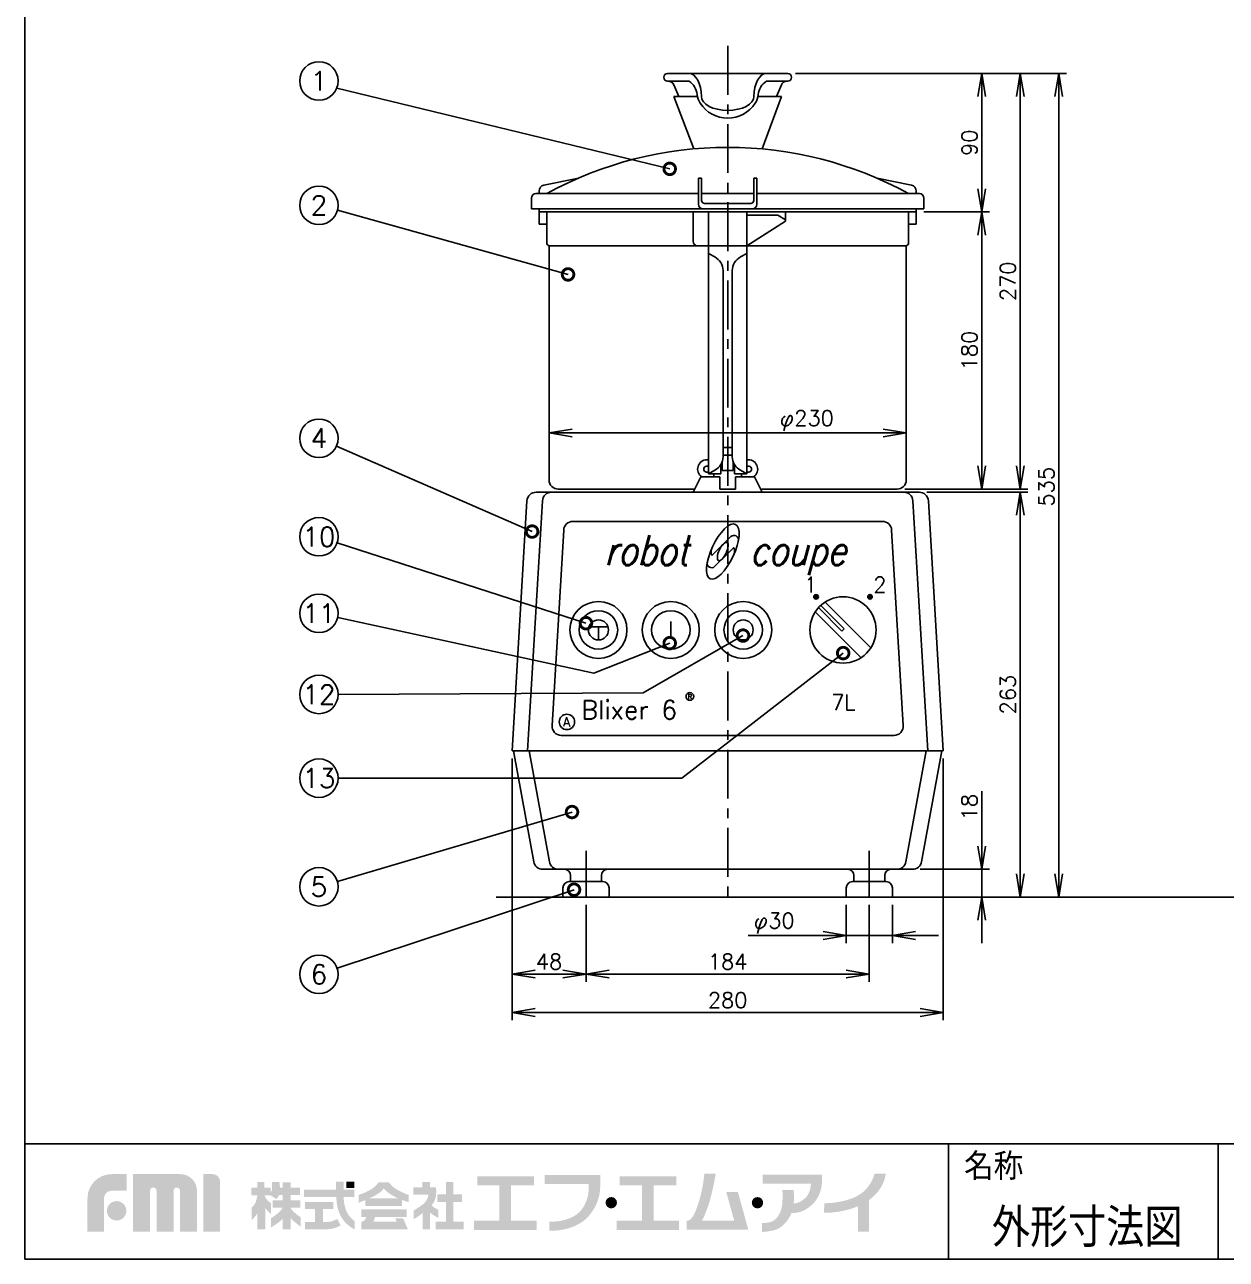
# Model space of a CAD drawing. Extents: x 115 to 2025, y 0 to 1377.
# Drawn here: x 115 to 895, y 0 to 802 of the extents above; entities that cross this region are included whole.
import ezdxf
from ezdxf.enums import TextEntityAlignment as Align

# ---------------------------------------------------------------- set-up
doc = ezdxf.new("R2010")
doc.units = 0
doc.header["$PDMODE"] = 3
doc.linetypes.add('CENTER', pattern=[50.8, 31.75, -6.35, 6.35, -6.35])
doc.layers.get('0').update_dxf_attribs({"linetype": 'CONTINUOUS'})
doc.layers.get('DEFPOINTS').update_dxf_attribs({"linetype": 'CONTINUOUS'})
for name, color, linetype in [('DANMEN', 7, 'CONTINUOUS'), ('SUNPOU', 7, 'CONTINUOUS'), ('WAKU', 7, 'CONTINUOUS')]:
    doc.layers.add(name, color=color, linetype=linetype)
doc.styles.get("Standard").update_dxf_attribs({"font": 'romans.shx', "bigfont": 'extfont.shx'})
doc.dimstyles.get("Standard").update_dxf_attribs({"dimscale": 5, "dimtxt": 2, "dimasz": 3, "dimexe": 1, "dimexo": 1, "dimgap": 0.6, "dimtad": 3, "dimdec": 0, "dimzin": 0, "dimdsep": 46, "dimtxsty": 'STANDARD', "dimblk1": 'OPEN', "dimblk2": 'OPEN', "dimsah": 1, "dimcen": 1.5, "dimadec": 0, "dimazin": 0, "dimtfac": 1, "dimtdec": 0, "dimtmove": 0, "dimatfit": 0, "dimldrblk": 'DOTSMALL', "dimfxl": 1, "dimtvp": 1, "dimtolj": 1, "dimtzin": 0, "dimarcsym": 0})

# ---------------------------------------------------------------- blocks, each defined once
blk = doc.blocks.new('_DotSmall')
at = {"color": 0, "linetype": 'ByBlock', "const_width": 0.5}
blk.add_lwpolyline([(-0.0625, 0, 1), (0.0625, 0, 1)], format="xyb", close=True, dxfattribs=at)
blk = doc.blocks.new('_OPEN')
at = {"color": 0, "linetype": 'ByBlock'}
for p, q in [((-1, 0.167), (0, 0)), ((0, 0), (-1, -0.167)), ((0, 0), (-1, 0))]:
    blk.add_line(p, q, dxfattribs=at)
blk = doc.blocks.new('*D3')
at = {"layer": 'DEFPOINTS', "color": 0}
for p in [(648.53, 235.33), (678.53, 235.33), (648.53, 210.33)]:
    blk.add_point(p, dxfattribs=at)
at = {"layer": 'SUNPOU', "color": 0, "lineweight": -2}
for p, q in [((648.53, 230.33), (648.53, 205.33)), ((678.53, 230.33), (678.53, 205.33)), ((633.53, 210.33), (584.91, 210.33)), ((678.53, 210.33), (648.53, 210.33)), ((693.53, 210.33), (708.53, 210.33))]:
    blk.add_line(p, q, dxfattribs=at)
at = {"layer": 'SUNPOU', "color": 0, "lineweight": -2, "xscale": 15, "yscale": 15, "zscale": 15}
blk.add_blockref('_OPEN', (648.53, 210.33), dxfattribs=at)
at = {"layer": 'SUNPOU', "color": 0, "lineweight": -2, "xscale": 15, "yscale": 15, "zscale": 15, "rotation": 180}
blk.add_blockref('_OPEN', (678.53, 210.33), dxfattribs=at)
at = {"layer": 'SUNPOU', "color": 0, "insert": (601.72, 218.33), "char_height": 10, "attachment_point": 5}
blk.add_mtext('\\A1;φ30', dxfattribs=at)
blk = doc.blocks.new('*D4')
at = {"layer": 'DEFPOINTS', "color": 0}
for p in [(479.53, 235.33), (663.53, 235.33), (663.53, 185.33)]:
    blk.add_point(p, dxfattribs=at)
at = {"layer": 'SUNPOU', "color": 0, "lineweight": -2}
for p, q in [((479.53, 230.33), (479.53, 180.33)), ((663.53, 230.33), (663.53, 180.33)), ((494.53, 185.33), (648.53, 185.33))]:
    blk.add_line(p, q, dxfattribs=at)
at = {"layer": 'SUNPOU', "color": 0, "lineweight": -2, "xscale": 15, "yscale": 15, "zscale": 15, "rotation": 180}
blk.add_blockref('_OPEN', (479.53, 185.33), dxfattribs=at)
at = {"layer": 'SUNPOU', "color": 0, "lineweight": -2, "xscale": 15, "yscale": 15, "zscale": 15}
blk.add_blockref('_OPEN', (663.53, 185.33), dxfattribs=at)
at = {"layer": 'SUNPOU', "color": 0, "insert": (571.53, 193.33), "char_height": 10, "attachment_point": 5}
blk.add_mtext('\\A1;184', dxfattribs=at)
blk = doc.blocks.new('*D5')
at = {"layer": 'DEFPOINTS', "color": 0}
for p in [(431.53, 330.33), (711.53, 330.33), (711.53, 160.33)]:
    blk.add_point(p, dxfattribs=at)
at = {"layer": 'SUNPOU', "color": 0, "lineweight": -2}
for p, q in [((431.53, 325.33), (431.53, 155.33)), ((711.53, 325.33), (711.53, 155.33)), ((446.53, 160.33), (696.53, 160.33))]:
    blk.add_line(p, q, dxfattribs=at)
at = {"layer": 'SUNPOU', "color": 0, "lineweight": -2, "xscale": 15, "yscale": 15, "zscale": 15, "rotation": 180}
blk.add_blockref('_OPEN', (431.53, 160.33), dxfattribs=at)
at = {"layer": 'SUNPOU', "color": 0, "lineweight": -2, "xscale": 15, "yscale": 15, "zscale": 15}
blk.add_blockref('_OPEN', (711.53, 160.33), dxfattribs=at)
at = {"layer": 'SUNPOU', "color": 0, "insert": (571.53, 168.33), "char_height": 10, "attachment_point": 5}
blk.add_mtext('\\A1;280', dxfattribs=at)
blk = doc.blocks.new('*D12')
at = {"layer": 'DEFPOINTS', "color": 0}
for p in [(431.53, 330.33), (479.53, 235.33), (479.53, 185.33)]:
    blk.add_point(p, dxfattribs=at)
at = {"layer": 'SUNPOU', "color": 0, "lineweight": -2}
for p, q in [((431.53, 325.33), (431.53, 180.33)), ((479.53, 230.33), (479.53, 180.33)), ((446.53, 185.33), (464.53, 185.33))]:
    blk.add_line(p, q, dxfattribs=at)
at = {"layer": 'SUNPOU', "color": 0, "lineweight": -2, "xscale": 15, "yscale": 15, "zscale": 15, "rotation": 180}
blk.add_blockref('_OPEN', (431.53, 185.33), dxfattribs=at)
at = {"layer": 'SUNPOU', "color": 0, "lineweight": -2, "xscale": 15, "yscale": 15, "zscale": 15}
blk.add_blockref('_OPEN', (479.53, 185.33), dxfattribs=at)
at = {"layer": 'SUNPOU', "color": 0, "insert": (455.53, 193.33), "char_height": 10, "attachment_point": 5}
blk.add_mtext('\\A1;48', dxfattribs=at)
blk = doc.blocks.new('*D13')
at = {"layer": 'DEFPOINTS', "color": 0}
for p in [(691.53, 253.33), (736.53, 253.33), (678.53, 235.33)]:
    blk.add_point(p, dxfattribs=at)
at = {"layer": 'SUNPOU', "color": 0, "lineweight": -2}
for p, q in [((736.53, 268.33), (736.53, 304.09)), ((696.53, 253.33), (741.53, 253.33)), ((736.53, 235.33), (736.53, 253.33)), ((683.53, 235.33), (741.53, 235.33)), ((736.53, 220.33), (736.53, 205.33))]:
    blk.add_line(p, q, dxfattribs=at)
at = {"layer": 'SUNPOU', "color": 0, "lineweight": -2, "xscale": 15, "yscale": 15, "zscale": 15}
for p, rotation in [((736.53, 253.33), 270), ((736.53, 235.33), 90)]:
    blk.add_blockref('_OPEN', p, dxfattribs=dict(at, rotation=rotation))
at = {"layer": 'SUNPOU', "color": 0, "insert": (728.53, 293.71), "char_height": 10, "attachment_point": 5, "rotation": 90}
blk.add_mtext('\\A1;18', dxfattribs=at)
blk = doc.blocks.new('*D14')
at = {"layer": 'DEFPOINTS', "color": 0}
for p in [(695.88, 498.33), (761.53, 498.33), (678.53, 235.33)]:
    blk.add_point(p, dxfattribs=at)
at = {"layer": 'SUNPOU', "color": 0, "lineweight": -2}
for p, q in [((700.88, 498.33), (766.53, 498.33)), ((761.53, 250.33), (761.53, 483.33)), ((683.53, 235.33), (766.53, 235.33))]:
    blk.add_line(p, q, dxfattribs=at)
at = {"layer": 'SUNPOU', "color": 0, "lineweight": -2, "xscale": 15, "yscale": 15, "zscale": 15}
for p, rotation in [((761.53, 498.33), 90), ((761.53, 235.33), 270)]:
    blk.add_blockref('_OPEN', p, dxfattribs=dict(at, rotation=rotation))
at = {"layer": 'SUNPOU', "color": 0, "insert": (753.53, 366.83), "char_height": 10, "attachment_point": 5, "rotation": 90}
blk.add_mtext('\\A1;263', dxfattribs=at)
blk = doc.blocks.new('*D15')
at = {"layer": 'DEFPOINTS', "color": 0}
for p in [(610.53, 770.33), (761.53, 770.33), (681.53, 500.33)]:
    blk.add_point(p, dxfattribs=at)
at = {"layer": 'SUNPOU', "color": 0, "lineweight": -2}
for p, q in [((615.53, 770.33), (766.53, 770.33)), ((761.53, 515.33), (761.53, 755.33)), ((686.53, 500.33), (766.53, 500.33))]:
    blk.add_line(p, q, dxfattribs=at)
at = {"layer": 'SUNPOU', "color": 0, "lineweight": -2, "xscale": 15, "yscale": 15, "zscale": 15}
for p, rotation in [((761.53, 770.33), 90), ((761.53, 500.33), 270)]:
    blk.add_blockref('_OPEN', p, dxfattribs=dict(at, rotation=rotation))
at = {"layer": 'SUNPOU', "color": 0, "insert": (753.53, 635.33), "char_height": 10, "attachment_point": 5, "rotation": 90}
blk.add_mtext('\\A1;270', dxfattribs=at)
blk = doc.blocks.new('*D16')
at = {"layer": 'DEFPOINTS', "color": 0}
for p in [(610.53, 770.33), (786.53, 770.33), (678.53, 235.33)]:
    blk.add_point(p, dxfattribs=at)
at = {"layer": 'SUNPOU', "color": 0, "lineweight": -2}
for p, q in [((615.53, 770.33), (791.53, 770.33)), ((786.53, 250.33), (786.53, 755.33)), ((683.53, 235.33), (791.53, 235.33))]:
    blk.add_line(p, q, dxfattribs=at)
at = {"layer": 'SUNPOU', "color": 0, "lineweight": -2, "xscale": 15, "yscale": 15, "zscale": 15}
for p, rotation in [((786.53, 770.33), 90), ((786.53, 235.33), 270)]:
    blk.add_blockref('_OPEN', p, dxfattribs=dict(at, rotation=rotation))
at = {"layer": 'SUNPOU', "color": 0, "insert": (778.53, 501.83), "char_height": 10, "attachment_point": 5, "rotation": 90}
blk.add_mtext('\\A1;535', dxfattribs=at)
blk = doc.blocks.new('*D17')
at = {"layer": 'DEFPOINTS', "color": 0}
for p in [(694.03, 680.33), (736.53, 680.33), (681.53, 500.33)]:
    blk.add_point(p, dxfattribs=at)
at = {"layer": 'SUNPOU', "color": 0, "lineweight": -2}
for p, q in [((699.03, 680.33), (741.53, 680.33)), ((736.53, 515.33), (736.53, 665.33)), ((686.53, 500.33), (741.53, 500.33))]:
    blk.add_line(p, q, dxfattribs=at)
at = {"layer": 'SUNPOU', "color": 0, "lineweight": -2, "xscale": 15, "yscale": 15, "zscale": 15}
for p, rotation in [((736.53, 680.33), 90), ((736.53, 500.33), 270)]:
    blk.add_blockref('_OPEN', p, dxfattribs=dict(at, rotation=rotation))
at = {"layer": 'SUNPOU', "color": 0, "insert": (728.53, 590.33), "char_height": 10, "attachment_point": 5, "rotation": 90}
blk.add_mtext('\\A1;180', dxfattribs=at)
blk = doc.blocks.new('*D18')
at = {"layer": 'DEFPOINTS', "color": 0}
for p in [(610.53, 770.33), (736.53, 770.33), (694.03, 680.33)]:
    blk.add_point(p, dxfattribs=at)
at = {"layer": 'SUNPOU', "color": 0, "lineweight": -2}
for p, q in [((615.53, 770.33), (741.53, 770.33)), ((736.53, 695.33), (736.53, 755.33)), ((699.03, 680.33), (741.53, 680.33))]:
    blk.add_line(p, q, dxfattribs=at)
at = {"layer": 'SUNPOU', "color": 0, "lineweight": -2, "xscale": 15, "yscale": 15, "zscale": 15}
for p, rotation in [((736.53, 770.33), 90), ((736.53, 680.33), 270)]:
    blk.add_blockref('_OPEN', p, dxfattribs=dict(at, rotation=rotation))
at = {"layer": 'SUNPOU', "color": 0, "insert": (728.53, 725.33), "char_height": 10, "attachment_point": 5, "rotation": 90}
blk.add_mtext('\\A1;90', dxfattribs=at)
blk = doc.blocks.new('*D21')
at = {"layer": 'DEFPOINTS', "color": 0}
for p in [(455.53, 536.77), (687.53, 536.77), (687.53, 536.77)]:
    blk.add_point(p, dxfattribs=at)
at = {"layer": 'SUNPOU', "color": 0, "lineweight": -2}
blk.add_line((470.53, 536.77), (672.53, 536.77), dxfattribs=at)
at = {"layer": 'SUNPOU', "color": 0, "lineweight": -2, "xscale": 15, "yscale": 15, "zscale": 15, "rotation": 180}
blk.add_blockref('_OPEN', (455.53, 536.77), dxfattribs=at)
at = {"layer": 'SUNPOU', "color": 0, "lineweight": -2, "xscale": 15, "yscale": 15, "zscale": 15}
blk.add_blockref('_OPEN', (687.53, 536.77), dxfattribs=at)
at = {"layer": 'SUNPOU', "color": 0, "insert": (622.94, 544.77), "char_height": 10, "attachment_point": 5}
blk.add_mtext('\\A1;φ230', dxfattribs=at)

msp = doc.modelspace()

# ---------------------------------------------------------------- hatches: boundary and pattern name
at = {"layer": 'WAKU'}
h = msp.add_hatch(color=1, dxfattribs=at)
edge = h.paths.add_edge_path()
edge.add_spline(control_points=[(155.78, 17.85), (155.78, 17.85), (155.78, 39.66), (155.78, 39.66), (155.78, 48.29), (162.8, 55.31), (171.43, 55.31), (171.43, 55.31), (181.16, 55.31), (181.16, 55.31), (181.16, 55.31), (181.16, 44.53), (181.16, 44.53), (181.16, 44.53), (171.43, 44.53), (171.43, 44.53), (168.75, 44.53), (166.56, 42.34), (166.56, 39.66), (166.56, 39.66), (166.56, 17.85), (166.56, 17.85), (166.56, 17.85), (155.78, 17.85), (155.78, 17.85)], knot_values=[0, 0, 0, 0, 1, 1, 1, 2, 2, 2, 3, 3, 3, 4, 4, 4, 5, 5, 5, 6, 6, 6, 7, 7, 7, 8, 8, 8, 8], degree=3, periodic=0)
h = msp.add_hatch(color=1, dxfattribs=at)
edge = h.paths.add_edge_path()
edge.add_spline(control_points=[(226.74, 17.85), (226.74, 17.85), (215.86, 17.85), (215.86, 17.85), (215.86, 17.85), (215.86, 44.54), (215.86, 44.54), (215.86, 45.7), (214.92, 46.64), (213.76, 46.64), (212.6, 46.64), (211.66, 45.7), (211.66, 44.54), (211.66, 44.54), (211.66, 17.85), (211.66, 17.85), (211.66, 17.85), (200.62, 17.85), (200.62, 17.85), (200.62, 17.85), (200.62, 44.54), (200.62, 44.54), (200.62, 45.7), (199.69, 46.64), (198.53, 46.64), (197.36, 46.64), (196.42, 45.7), (196.42, 44.54), (196.42, 44.54), (196.42, 17.85), (196.42, 17.85), (196.42, 17.85), (185.4, 17.85), (185.4, 17.85), (185.4, 17.85), (185.4, 55.31), (185.4, 55.31), (185.4, 55.31), (201.24, 55.31), (201.24, 55.31), (201.24, 55.31), (216.11, 55.31), (216.11, 55.31), (222.05, 55.31), (226.89, 50.48), (226.89, 44.54), (226.89, 44.54), (226.89, 43.54), (226.89, 43.54), (226.89, 41.88), (226.89, 17.85), (226.89, 17.85), (226.89, 17.85), (226.74, 17.85), (226.74, 17.85)], knot_values=[0, 0, 0, 0, 1, 1, 1, 2, 2, 2, 3, 3, 3, 4, 4, 4, 5, 5, 5, 6, 6, 6, 7, 7, 7, 8, 8, 8, 9, 9, 9, 10, 10, 10, 11, 11, 11, 12, 12, 12, 13, 13, 13, 14, 14, 14, 15, 15, 15, 16, 16, 16, 17, 17, 17, 18, 18, 18, 18], degree=3, periodic=0)
h = msp.add_hatch(color=1, dxfattribs=at)
edge = h.paths.add_edge_path()
edge.add_spline(control_points=[(231.05, 17.85), (231.05, 17.85), (231.05, 55.33), (231.05, 55.33), (231.05, 55.33), (236.97, 55.33), (236.97, 55.33), (239.66, 55.33), (241.84, 53.15), (241.84, 50.46), (241.84, 50.46), (241.84, 17.85), (241.84, 17.85), (241.84, 17.85), (231.05, 17.85), (231.05, 17.85)], knot_values=[0, 0, 0, 0, 1, 1, 1, 2, 2, 2, 3, 3, 3, 4, 4, 4, 5, 5, 5, 5], degree=3, periodic=0)
h = msp.add_hatch(color=1, dxfattribs=at)
edge = h.paths.add_edge_path(flags=16)
edge.add_spline(control_points=[(294.19, 27.33), (294.19, 27.33), (292.22, 28.6), (290.19, 30.35), (288.97, 31.4), (288.13, 32.65), (287.66, 33.48), (287.66, 33.48), (287.66, 33.58), (287.66, 33.58), (287.66, 33.58), (294.1, 33.58), (294.1, 33.58), (294.1, 33.58), (294.1, 38.36), (294.1, 38.36), (294.1, 38.36), (287.66, 38.36), (287.66, 38.36), (287.66, 38.36), (287.66, 41.73), (287.66, 41.73), (287.66, 41.73), (293.7, 41.73), (293.7, 41.73), (293.7, 41.73), (293.7, 46.51), (293.7, 46.51), (293.7, 46.51), (287.66, 46.51), (287.66, 46.51), (287.66, 46.51), (287.66, 50.09), (287.66, 50.09), (287.66, 50.09), (282.6, 50.09), (282.6, 50.09), (282.6, 50.09), (282.6, 46.51), (282.6, 46.51), (282.6, 46.51), (280.76, 46.51), (280.76, 46.51), (280.68, 48.6), (280.35, 50.17), (280.35, 50.17), (280.35, 50.17), (275.64, 50.17), (275.64, 50.17), (275.64, 50.17), (275.71, 46.23), (275.64, 45.38), (275.6, 44.9), (275.13, 44.13), (274.73, 43.56), (274.73, 43.56), (274.73, 46.51), (274.73, 46.51), (274.73, 46.51), (270.6, 46.51), (270.6, 46.51), (270.6, 46.51), (270.6, 50.17), (270.6, 50.17), (270.6, 50.17), (266.06, 50.17), (266.06, 50.17), (266.06, 50.17), (266.06, 46.51), (266.06, 46.51), (266.06, 46.51), (262.08, 46.51), (262.08, 46.51), (262.08, 46.51), (262.08, 41.66), (262.08, 41.66), (262.08, 41.66), (266.06, 41.66), (266.06, 41.66), (266.06, 41.66), (266.06, 41.59), (266.06, 41.59), (265.95, 40.74), (265.46, 37.51), (264.55, 36.11), (263.49, 34.5), (262.44, 33.65), (262.44, 33.65), (262.44, 33.65), (262.44, 25.37), (262.44, 25.37), (262.44, 25.37), (264.98, 28), (266.06, 29.81), (266.06, 29.81), (266.06, 19.43), (266.06, 19.43), (266.06, 19.43), (270.6, 19.43), (270.6, 19.43), (270.6, 19.43), (270.6, 19.46), (270.6, 19.46), (270.6, 19.46), (271.22, 19.46), (271.22, 19.46), (271.22, 19.46), (271.22, 33.35), (271.22, 33.35), (272.38, 31.65), (275.01, 29.23), (275.01, 29.23), (275.01, 29.23), (275.01, 36.25), (275.01, 36.25), (275.01, 36.25), (273.05, 37.8), (272.13, 38.93), (271.4, 39.83), (270.9, 41.16), (270.73, 41.66), (270.73, 41.66), (274.38, 41.66), (274.38, 41.66), (274.38, 41.66), (278.59, 39.14), (278.59, 39.14), (278.59, 39.14), (279.46, 40.25), (280.09, 41.73), (280.09, 41.73), (282.6, 41.73), (282.6, 41.73), (282.6, 41.73), (282.6, 38.36), (282.6, 38.36), (282.6, 38.36), (276.04, 38.36), (276.04, 38.36), (276.04, 38.36), (276.04, 33.58), (276.04, 33.58), (276.04, 33.58), (282.44, 33.58), (282.44, 33.58), (282.03, 32.71), (281.09, 31.16), (279.15, 29.65), (276.28, 27.4), (274.87, 26.63), (274.87, 26.63), (274.87, 26.63), (274.87, 20.66), (274.87, 20.66), (274.87, 20.66), (280.7, 24.03), (282.6, 26.49), (282.6, 26.49), (282.6, 19.46), (282.6, 19.46), (282.6, 19.46), (287.66, 19.46), (287.66, 19.46), (287.66, 19.46), (287.66, 26.67), (287.66, 26.67), (290.01, 24.4), (294.19, 21.15), (294.19, 21.15), (294.19, 21.15), (294.19, 27.33), (294.19, 27.33)], knot_values=[0, 0, 0, 0, 1, 1, 1, 2, 2, 2, 3, 3, 3, 4, 4, 4, 5, 5, 5, 6, 6, 6, 7, 7, 7, 8, 8, 8, 9, 9, 9, 10, 10, 10, 11, 11, 11, 12, 12, 12, 13, 13, 13, 14, 14, 14, 15, 15, 15, 16, 16, 16, 17, 17, 17, 18, 18, 18, 19, 19, 19, 20, 20, 20, 21, 21, 21, 22, 22, 22, 23, 23, 23, 24, 24, 24, 25, 25, 25, 26, 26, 26, 27, 27, 27, 28, 28, 28, 29, 29, 29, 30, 30, 30, 31, 31, 31, 32, 32, 32, 33, 33, 33, 34, 34, 34, 35, 35, 35, 36, 36, 36, 37, 37, 37, 38, 38, 38, 39, 39, 39, 40, 40, 40, 41, 41, 41, 42, 42, 42, 43, 43, 43, 44, 44, 44, 45, 45, 45, 46, 46, 46, 47, 47, 47, 48, 48, 48, 49, 49, 49, 50, 50, 50, 51, 51, 51, 52, 52, 52, 53, 53, 53, 54, 54, 54, 55, 55, 55, 56, 56, 56, 57, 57, 57, 57], degree=3, periodic=0)
h = msp.add_hatch(color=1, dxfattribs=at)
edge = h.paths.add_edge_path()
edge.add_spline(control_points=[(324.59, 30), (323.65, 31.73), (322.93, 33.91), (322.57, 36.02), (322.28, 37.71), (322.18, 39.45), (322.14, 40.54), (322.14, 40.54), (329.04, 40.54), (329.04, 40.54), (329.04, 40.54), (329.04, 45.32), (329.04, 45.32), (329.04, 45.32), (322.22, 45.32), (322.22, 45.32), (322.22, 45.32), (322.22, 50.44), (322.22, 50.44), (322.22, 50.44), (317.16, 50.44), (317.16, 50.44), (317.16, 50.44), (317.16, 45.32), (317.16, 45.32), (317.16, 45.32), (296.37, 45.32), (296.37, 45.32), (296.37, 45.32), (296.37, 40.54), (296.37, 40.54), (296.37, 40.54), (317.37, 40.54), (317.37, 40.54), (317.41, 39.31), (317.53, 37.27), (317.88, 35.22), (318.33, 32.63), (319.27, 29.91), (320.45, 27.75), (323.06, 23.02), (327.45, 20.44), (327.86, 20.19), (328.26, 19.94), (329.28, 19.53), (329.28, 19.53), (329.28, 19.53), (329.28, 24.83), (329.28, 24.83), (328.06, 25.71), (325.95, 27.53), (324.59, 30)], knot_values=[0, 0, 0, 0, 1, 1, 1, 2, 2, 2, 3, 3, 3, 4, 4, 4, 5, 5, 5, 6, 6, 6, 7, 7, 7, 8, 8, 8, 9, 9, 9, 10, 10, 10, 11, 11, 11, 12, 12, 12, 13, 13, 13, 14, 14, 14, 15, 15, 15, 16, 16, 16, 17, 17, 17, 17], degree=3, periodic=0)
for points in [[(329.04, 46.37), (323.83, 46.37), (323.83, 50.44), (329.04, 50.44)], [(393.46, 24.35), (393.46, 37.32), (398.91, 37.32), (398.91, 42.19), (393.46, 42.19), (393.46, 50.16), (388.54, 50.16), (388.54, 42.19), (383.02, 42.19), (383.02, 37.32), (388.54, 37.32), (388.54, 24.35), (381.85, 24.35), (381.85, 19.42), (400.08, 19.42), (400.08, 24.35)], [(430.86, 25), (430.86, 48.15), (445.65, 48.15), (445.65, 53.89), (408.87, 53.89), (408.87, 48.15), (423.27, 48.15), (423.27, 25), (406.73, 25), (406.73, 19.06), (447.4, 19.06), (447.4, 25)], [(523.48, 25), (523.48, 48.15), (538.26, 48.15), (538.26, 53.89), (501.49, 53.89), (501.49, 48.15), (515.89, 48.15), (515.89, 25), (499.35, 25), (499.35, 19.06), (540.02, 19.06), (540.02, 25)]]:
    msp.add_hatch(color=1, dxfattribs=at).paths.add_polyline_path(points)
h = msp.add_hatch(color=1, dxfattribs=at)
edge = h.paths.add_edge_path()
edge.add_spline(control_points=[(338.77, 39.64), (340.28, 40.3), (341.67, 40.94), (342.48, 41.4), (345.01, 42.84), (347.48, 44.65), (347.93, 45.88), (348.01, 45.89), (348.11, 45.94), (348.26, 45.86), (348.28, 45.55), (351.03, 43.25), (353.12, 41.92), (354.52, 41.04), (356.02, 40.28), (357.47, 39.64), (357.47, 39.64), (338.77, 39.64), (338.77, 39.64)], knot_values=[0, 0, 0, 0, 1, 1, 1, 2, 2, 2, 3, 3, 3, 4, 4, 4, 5, 5, 5, 6, 6, 6, 6], degree=3, periodic=0)
edge = h.paths.add_edge_path(flags=16)
edge.add_spline(control_points=[(364.28, 41.86), (364.28, 41.86), (361.16, 42.86), (357.85, 44.65), (353.19, 47.18), (351.5, 50.1), (351.5, 50.1), (351.5, 50.1), (344.82, 50.1), (344.82, 50.1), (344.82, 50.1), (343.07, 46.98), (338.92, 44.84), (334.77, 42.7), (331.98, 41.86), (331.98, 41.86), (331.98, 41.86), (331.98, 36.8), (331.98, 36.8), (331.98, 36.8), (334, 37.6), (336.32, 38.58), (336.32, 38.58), (336.32, 34.6), (336.32, 34.6), (336.32, 34.6), (360.08, 34.6), (360.08, 34.6), (360.08, 34.6), (360.08, 38.57), (360.08, 38.57), (362.49, 37.66), (364.28, 37.19), (364.28, 37.19), (364.28, 37.19), (364.28, 41.86), (364.28, 41.86)], knot_values=[0, 0, 0, 0, 1, 1, 1, 2, 2, 2, 3, 3, 3, 4, 4, 4, 5, 5, 5, 6, 6, 6, 7, 7, 7, 8, 8, 8, 9, 9, 9, 10, 10, 10, 11, 11, 11, 12, 12, 12, 12], degree=3, periodic=0)
h = msp.add_hatch(color=1, dxfattribs=at)
edge = h.paths.add_edge_path()
edge.add_spline(control_points=[(383.54, 32.13), (383.54, 32.13), (381.34, 33.36), (380.3, 34.14), (379.88, 34.45), (379.54, 34.82), (379.26, 35.14), (380.05, 36.02), (380.71, 36.93), (381.14, 37.84), (382.76, 41.28), (382.12, 46.86), (382.12, 46.86), (382.12, 46.86), (378.29, 46.86), (378.29, 46.86), (378.29, 46.86), (378.29, 50.16), (378.29, 50.16), (378.29, 50.16), (373.29, 50.16), (373.29, 50.16), (373.29, 50.16), (373.29, 46.86), (373.29, 46.86), (373.29, 46.86), (367.46, 46.86), (367.46, 46.86), (367.46, 46.86), (367.46, 41.92), (367.46, 41.92), (367.46, 41.92), (377.24, 41.92), (377.24, 41.92), (377.08, 39.73), (375.28, 36.99), (373.49, 35.57), (371.6, 34.08), (367.63, 31.68), (367.63, 31.68), (367.63, 31.68), (367.63, 26.1), (367.63, 26.1), (367.63, 26.1), (369.4, 27.01), (372.06, 29.02), (372.45, 29.32), (372.93, 29.67), (373.42, 30.04), (373.42, 30.04), (373.42, 19.42), (373.42, 19.42), (373.42, 19.42), (378.23, 19.42), (378.23, 19.42), (378.23, 19.42), (378.23, 30.27), (378.23, 30.27), (380.43, 28.62), (383.54, 26.88), (383.54, 26.88), (383.54, 26.88), (383.54, 32.13), (383.54, 32.13)], knot_values=[0, 0, 0, 0, 1, 1, 1, 2, 2, 2, 3, 3, 3, 4, 4, 4, 5, 5, 5, 6, 6, 6, 7, 7, 7, 8, 8, 8, 9, 9, 9, 10, 10, 10, 11, 11, 11, 12, 12, 12, 13, 13, 13, 14, 14, 14, 15, 15, 15, 16, 16, 16, 17, 17, 17, 18, 18, 18, 19, 19, 19, 20, 20, 20, 21, 21, 21, 21], degree=3, periodic=0)
h = msp.add_hatch(color=1, dxfattribs=at)
edge = h.paths.add_edge_path()
edge.add_spline(control_points=[(488.75, 49.02), (488.75, 49.02), (488.75, 50.06), (488.75, 50.06), (488.76, 50.73), (488.77, 51.12), (488.75, 51.17), (488.75, 51.17), (488.75, 54.67), (488.75, 54.67), (488.75, 54.67), (452.69, 54.67), (452.69, 54.67), (452.69, 54.67), (452.69, 49.02), (452.69, 49.02), (452.69, 49.02), (481.18, 49.02), (481.18, 49.02), (481.32, 47.05), (481.43, 42.9), (480.27, 39.37), (479.06, 35.68), (477.51, 33.01), (475.36, 30.8), (471.02, 26.3), (462.93, 24.17), (455.8, 24.48), (455.8, 24.48), (455.8, 24.47), (455.8, 24.47), (455.8, 24.47), (455.8, 18.59), (455.8, 18.59), (455.8, 18.59), (455.8, 18.58), (455.8, 18.58), (464.54, 18.2), (474.66, 21.22), (480.13, 26.87), (482.74, 29.58), (485.09, 32.85), (486.75, 37.09), (488.34, 41.12), (488.74, 44.79), (488.74, 47.37), (488.73, 47.99), (488.73, 48.54), (488.74, 49.02), (488.74, 49.02), (488.75, 49.02), (488.75, 49.02)], knot_values=[0, 0, 0, 0, 1, 1, 1, 2, 2, 2, 3, 3, 3, 4, 4, 4, 5, 5, 5, 6, 6, 6, 7, 7, 7, 8, 8, 8, 9, 9, 9, 10, 10, 10, 11, 11, 11, 12, 12, 12, 13, 13, 13, 14, 14, 14, 15, 15, 15, 16, 16, 16, 17, 17, 17, 17], degree=3, periodic=0)
h = msp.add_hatch(color=1, dxfattribs=at)
edge = h.paths.add_edge_path()
edge.add_spline(control_points=[(578.2, 43.65), (578.2, 43.65), (570.65, 43.65), (570.65, 43.65), (570.65, 43.65), (575.77, 25.11), (575.77, 25.11), (575.77, 25.11), (554.88, 25.11), (554.88, 25.11), (555.48, 26.27), (556.81, 29.05), (558.58, 33.87), (561.44, 41.68), (563.8, 55.58), (563.8, 55.58), (563.8, 55.58), (556.35, 55.58), (556.35, 55.58), (556.35, 55.58), (555.84, 46.26), (552.11, 35.08), (549.57, 27.44), (547.28, 25.54), (546.09, 25.11), (546.09, 25.11), (544.97, 25.11), (544.97, 25.11), (544.97, 25.11), (544.97, 19.33), (544.97, 19.33), (544.97, 19.33), (577.36, 19.33), (577.36, 19.33), (577.36, 19.33), (582.3, 19.33), (582.3, 19.33), (582.3, 19.33), (584.91, 19.33), (584.91, 19.33), (584.91, 19.33), (578.2, 43.65), (578.2, 43.65)], knot_values=[0, 0, 0, 0, 1, 1, 1, 2, 2, 2, 3, 3, 3, 4, 4, 4, 5, 5, 5, 6, 6, 6, 7, 7, 7, 8, 8, 8, 9, 9, 9, 10, 10, 10, 11, 11, 11, 12, 12, 12, 13, 13, 13, 14, 14, 14, 14], degree=3, periodic=0)
h = msp.add_hatch(color=1, dxfattribs=at)
edge = h.paths.add_edge_path()
edge.add_spline(control_points=[(632.75, 50.8), (632.75, 50.8), (632.75, 54.88), (632.75, 54.88), (632.75, 54.88), (594.26, 54.88), (594.26, 54.88), (594.26, 54.88), (594.26, 49.08), (594.26, 49.08), (594.26, 49.08), (625.63, 49.08), (625.63, 49.08), (625.52, 47.53), (624.97, 42.7), (622.25, 40.16), (618.98, 37.12), (616.6, 36.25), (614.42, 36.25), (614.41, 36.25), (614.4, 36.25), (614.38, 36.25), (614.84, 40.73), (614.34, 44.95), (614.34, 44.95), (614.34, 44.95), (606.95, 44.95), (606.95, 44.95), (606.95, 44.95), (607.43, 43.71), (607.1, 37.26), (606.73, 30.3), (603.69, 26.46), (601.01, 24.87), (598.32, 23.27), (593.82, 23.7), (593.82, 23.7), (593.82, 23.7), (593.82, 17.83), (593.82, 17.83), (593.82, 17.83), (596.14, 17.62), (601.22, 18.78), (605.72, 19.79), (609.6, 23.21), (612.46, 28.85), (612.53, 28.99), (612.81, 29.87), (612.87, 30.02), (616.36, 30.06), (620.34, 30.32), (626.02, 35.16), (630.44, 38.93), (632.17, 44.84), (632.62, 48.07), (632.62, 48.07), (632.75, 50.8), (632.75, 50.8)], knot_values=[0, 0, 0, 0, 1, 1, 1, 2, 2, 2, 3, 3, 3, 4, 4, 4, 5, 5, 5, 6, 6, 6, 7, 7, 7, 8, 8, 8, 9, 9, 9, 10, 10, 10, 11, 11, 11, 12, 12, 12, 13, 13, 13, 14, 14, 14, 15, 15, 15, 16, 16, 16, 17, 17, 17, 18, 18, 18, 19, 19, 19, 19], degree=3, periodic=0)
h = msp.add_hatch(color=1, dxfattribs=at)
edge = h.paths.add_edge_path()
edge.add_spline(control_points=[(674.23, 55.69), (674.23, 55.69), (666.91, 55.69), (666.91, 55.69), (666.89, 55.57), (664.79, 45.48), (654.9, 40.72), (651.18, 38.93), (647.89, 38.14), (645.1, 37.55), (638.95, 36.25), (634.42, 36.46), (634.37, 36.46), (634.37, 36.46), (634.05, 30.24), (634.05, 30.24), (634.26, 30.23), (639.39, 29.98), (646.39, 31.46), (649.17, 32.05), (652.38, 32.86), (656.11, 34.45), (656.11, 34.45), (656.11, 18.05), (656.11, 18.05), (656.11, 18.05), (663.36, 18.05), (663.36, 18.05), (663.36, 18.05), (663.36, 38.48), (663.36, 38.48), (673.54, 45.8), (674.12, 55.2), (674.23, 55.69)], knot_values=[0, 0, 0, 0, 1, 1, 1, 2, 2, 2, 3, 3, 3, 4, 4, 4, 5, 5, 5, 6, 6, 6, 7, 7, 7, 8, 8, 8, 9, 9, 9, 10, 10, 10, 11, 11, 11, 11], degree=3, periodic=0)
h = msp.add_hatch(color=1, dxfattribs=at)
edge = h.paths.add_edge_path()
edge.add_spline(control_points=[(499.63, 36.76), (499.63, 34.72), (497.98, 33.07), (495.94, 33.07), (493.9, 33.07), (492.24, 34.72), (492.24, 36.76), (492.24, 38.8), (493.9, 40.45), (495.94, 40.45), (497.98, 40.45), (499.63, 38.8), (499.63, 36.76)], knot_values=[0, 0, 0, 0, 1, 1, 1, 2, 2, 2, 3, 3, 3, 4, 4, 4, 4], degree=3, periodic=0)
h = msp.add_hatch(color=1, dxfattribs=at)
edge = h.paths.add_edge_path()
edge.add_spline(control_points=[(594.59, 36.76), (594.59, 34.72), (592.93, 33.07), (590.89, 33.07), (588.85, 33.07), (587.2, 34.72), (587.2, 36.76), (587.2, 38.8), (588.85, 40.45), (590.89, 40.45), (592.93, 40.45), (594.59, 38.8), (594.59, 36.76)], knot_values=[0, 0, 0, 0, 1, 1, 1, 2, 2, 2, 3, 3, 3, 4, 4, 4, 4], degree=3, periodic=0)
h = msp.add_hatch(color=1, dxfattribs=at)
edge = h.paths.add_edge_path()
edge.add_spline(control_points=[(168.39, 31.49), (168.39, 34.98), (171.22, 37.81), (174.71, 37.81), (178.19, 37.81), (181.02, 34.98), (181.02, 31.49), (181.02, 28.01), (178.19, 25.18), (174.71, 25.18), (171.22, 25.18), (168.39, 28.01), (168.39, 31.49)], knot_values=[0, 0, 0, 0, 1, 1, 1, 2, 2, 2, 3, 3, 3, 4, 4, 4, 4], degree=3, periodic=0)
h = msp.add_hatch(color=1, dxfattribs=at)
edge = h.paths.add_edge_path()
edge.add_spline(control_points=[(317.97, 26.18), (317.32, 25.84), (315.34, 24.9), (313.94, 24.58), (313.2, 24.42), (311.69, 24.21), (310.44, 24.21), (310.44, 24.21), (310.19, 24.21), (310.19, 24.21), (310.19, 24.21), (310.19, 24.21), (310.19, 24.21), (310.19, 24.21), (308.63, 24.21), (308.63, 24.21), (308.63, 24.21), (308.63, 32.59), (308.63, 32.59), (308.63, 32.59), (315.37, 32.59), (315.37, 32.59), (315.37, 32.59), (315.37, 37.32), (315.37, 37.32), (315.37, 37.32), (297.02, 37.32), (297.02, 37.32), (297.02, 37.32), (297.02, 32.59), (297.02, 32.59), (297.02, 32.59), (303.44, 32.59), (303.44, 32.59), (303.44, 32.59), (303.44, 24.21), (303.44, 24.21), (303.44, 24.21), (297.02, 24.22), (297.02, 24.22), (297.02, 24.22), (297.02, 19.48), (297.02, 19.48), (297.02, 19.48), (310.19, 19.5), (310.19, 19.5), (310.19, 19.5), (310.44, 19.5), (310.44, 19.5), (311.93, 19.5), (313.79, 19.69), (314.99, 19.97), (317.24, 20.48), (319.88, 21.84), (320.17, 21.99), (320.17, 21.99), (317.97, 26.18), (317.97, 26.18)], knot_values=[0, 0, 0, 0, 1, 1, 1, 2, 2, 2, 3, 3, 3, 4, 4, 4, 5, 5, 5, 6, 6, 6, 7, 7, 7, 8, 8, 8, 9, 9, 9, 10, 10, 10, 11, 11, 11, 12, 12, 12, 13, 13, 13, 14, 14, 14, 15, 15, 15, 16, 16, 16, 17, 17, 17, 18, 18, 18, 19, 19, 19, 19], degree=3, periodic=0)
h = msp.add_hatch(color=1, dxfattribs=at)
edge = h.paths.add_edge_path()
edge.add_spline(control_points=[(360.76, 26.6), (360.76, 26.6), (355.6, 26.6), (355.6, 26.6), (355.6, 26.6), (356.54, 24.51), (356.54, 24.51), (356.54, 24.51), (341.64, 24.51), (341.64, 24.51), (341.64, 24.51), (342.47, 27.38), (342.47, 27.38), (342.47, 27.38), (363.05, 27.38), (363.05, 27.38), (363.05, 27.38), (363.05, 32.54), (363.05, 32.54), (363.05, 32.54), (333.57, 32.54), (333.57, 32.54), (333.57, 32.54), (333.57, 27.38), (333.57, 27.38), (333.57, 27.38), (336.72, 27.38), (336.72, 27.38), (336.64, 26.93), (336.44, 26.16), (336, 25.72), (335.37, 25.09), (335.27, 24.95), (334.69, 24.7), (334.46, 24.61), (334.28, 24.56), (334.13, 24.51), (334.13, 24.51), (333.57, 24.51), (333.57, 24.51), (333.57, 24.51), (333.57, 19.45), (333.57, 19.45), (333.57, 19.45), (363.68, 19.45), (363.68, 19.45), (363.68, 19.45), (363.87, 19.45), (363.87, 19.45), (363.87, 19.45), (360.76, 26.6), (360.76, 26.6)], knot_values=[0, 0, 0, 0, 1, 1, 1, 2, 2, 2, 3, 3, 3, 4, 4, 4, 5, 5, 5, 6, 6, 6, 7, 7, 7, 8, 8, 8, 9, 9, 9, 10, 10, 10, 11, 11, 11, 12, 12, 12, 13, 13, 13, 14, 14, 14, 15, 15, 15, 16, 16, 16, 17, 17, 17, 17], degree=3, periodic=0)

# ---------------------------------------------------------------- linework, layer by layer
at = {"color": 2, "linetype": 'CENTER'}
for p, q in [((571.53, 788.23), (571.53, 235.33)), ((479.53, 265.33), (479.53, 235.33)), ((663.53, 265.33), (663.53, 235.33))]:
    msp.add_line(p, q, dxfattribs=at)
at = {"color": 2}
for p, q in [((532.53, 770.33), (610.53, 770.33)), ((546.43, 765.33), (532.53, 765.33)), ((539.8, 755.33), (536.53, 762.92)), ((596.65, 765.33), (610.53, 765.33)), ((603.28, 755.33), (606.42, 762.87)), ((549.46, 721.34), (536.53, 755.33)), ((551.92, 755.33), (536.53, 755.33)), ((591.16, 755.33), (606.53, 755.33)), ((594.03, 721.3), (606.53, 755.33)), ((474.56, 702.33), (452.23, 697.77)), ((552.53, 702.33), (554.53, 702.33)), ((552.53, 685.33), (552.53, 702.33)), ((554.53, 702.33), (554.53, 687.83)), ((590.53, 702.33), (588.53, 702.33)), ((588.53, 702.33), (588.53, 687.83)), ((590.53, 702.33), (590.53, 685.33)), ((668.51, 702.33), (690.83, 697.77)), ((447.03, 692.33), (552.53, 692.33)), ((449.03, 693.85), (449.03, 692.33)), ((554.53, 692.33), (588.53, 692.33)), ((696.03, 692.33), (590.53, 692.33)), ((694.03, 693.85), (694.03, 692.33)), ((444.03, 682.33), (444.03, 689.33)), ((699.03, 682.33), (444.03, 682.33)), ((449.03, 682.33), (449.03, 672.33)), ((556.53, 685.83), (586.53, 685.83)), ((694.03, 682.33), (694.03, 672.33)), ((699.03, 682.33), (699.03, 689.33)), ((449.03, 680.33), (694.03, 680.33)), ((454.03, 680.33), (454.03, 660.33)), ((549.03, 661.33), (549.03, 680.33)), ((559.03, 510.33), (559.03, 680.33)), ((584.03, 510.33), (584.03, 680.33)), ((604.03, 678.33), (584.03, 678.33)), ((609.03, 674.33), (584.03, 658.33)), ((609.03, 675.33), (604.03, 678.33)), ((609.03, 674.33), (609.03, 680.33)), ((689.03, 680.33), (689.03, 660.33)), ((449.03, 672.33), (454.03, 672.33)), ((694.03, 672.33), (689.03, 672.33)), ((455.53, 506.33), (455.53, 658.33)), ((456.03, 658.33), (687.03, 658.33)), ((687.53, 506.33), (687.53, 658.33)), ((559.03, 653.33), (563.19, 651.14)), ((584.03, 653.33), (579.88, 651.14)), ((568.53, 642.29), (568.53, 521.37)), ((574.53, 642.29), (574.53, 521.37)), ((574.53, 527.33), (568.53, 527.33)), ((574.53, 522.33), (568.53, 522.33)), ((558.03, 519.33), (559.03, 519.33)), ((567.03, 510.33), (567.03, 516.1)), ((568.03, 517.33), (567.68, 517.33)), ((568.03, 512.33), (568.03, 518.25)), ((575.03, 518.25), (575.03, 512.33)), ((575.38, 517.33), (575.03, 517.33)), ((576.03, 510.33), (576.03, 516.1)), ((584.03, 519.33), (585.03, 519.33)), ((554.03, 508.33), (549.03, 498.33)), ((554.03, 508.33), (566.53, 508.33)), ((563.19, 512.52), (559.03, 510.33)), ((559.03, 510.33), (567.03, 510.33)), ((562.53, 508.33), (562.53, 510.33)), ((566.53, 508.33), (566.53, 500.33)), ((575.03, 512.33), (568.03, 512.33)), ((576.03, 510.33), (584.03, 510.33)), ((576.53, 508.33), (576.53, 500.33)), ((576.53, 508.33), (589.03, 508.33)), ((584.03, 510.33), (579.88, 512.52)), ((580.53, 508.33), (580.53, 510.33)), ((589.03, 508.33), (594.03, 498.33)), ((695.88, 498.33), (447.19, 498.33)), ((461.53, 500.33), (550.4, 500.33)), ((566.53, 500.33), (576.53, 500.33)), ((592.67, 500.33), (681.53, 500.33)), ((441.2, 492.69), (431.53, 330.33)), ((451.21, 492.69), (441.55, 330.33)), ((691.85, 492.69), (701.51, 330.33)), ((701.87, 492.69), (711.53, 330.33)), ((465.05, 473.69), (457.49, 346.69)), ((471.04, 479.33), (672.03, 479.33)), ((678.01, 473.69), (685.57, 346.69)), ((561.6, 457.52), (573.54, 469.46)), ((573.54, 469.46), (573.65, 469.56)), ((563.08, 449.96), (575.13, 462)), ((627.49, 430), (630.41, 430)), ((627.6, 431), (630.3, 431)), ((628.29, 429), (629.62, 429)), ((664.5, 397.16), (634.77, 426.89)), ((662.49, 430), (665.41, 430)), ((662.6, 431), (665.3, 431)), ((663.29, 429), (664.62, 429)), ((658.14, 390.8), (628.4, 420.53)), ((645.75, 408.14), (630.54, 423.34)), ((647.16, 409.55), (631.96, 424.76)), ((493.8, 410.85), (481.43, 410.85)), ((487.61, 402.35), (487.61, 410.85)), ((534.61, 414.35), (534.61, 403.35)), ((645.75, 408.14), (647.16, 409.55)), ((463.48, 340.33), (679.58, 340.33)), ((711.53, 330.33), (431.53, 330.33)), ((445.64, 258.26), (432.53, 330.33)), ((455.8, 258.26), (442.7, 330.33)), ((687.26, 258.26), (700.37, 330.33)), ((697.43, 258.26), (710.53, 330.33)), ((691.53, 253.33), (451.54, 253.33)), ((469.53, 245.33), (469.53, 249.33)), ((489.53, 245.33), (489.53, 249.33)), ((653.53, 245.33), (653.53, 249.33)), ((673.53, 245.33), (673.53, 249.33)), ((464.53, 235.33), (464.53, 241.33)), ((490.53, 245.33), (468.53, 245.33)), ((494.53, 235.33), (494.53, 241.33)), ((648.53, 235.33), (648.53, 241.33)), ((674.53, 245.33), (652.53, 245.33)), ((678.53, 235.33), (678.53, 241.33)), ((464.53, 235.33), (494.53, 235.33)), ((648.53, 235.33), (678.53, 235.33))]:
    msp.add_line(p, q, dxfattribs=at)
for centre, radius in [((487.61, 408.85), 18.5), ((534.61, 408.85), 18.5), ((581.61, 408.85), 18.5), ((646.45, 408.85), 21.5), ((628.95, 430.35), 1.5), ((663.95, 430.35), 1.5), ((487.61, 408.85), 12.5), ((534.61, 408.85), 12.5), ((581.61, 408.85), 12.5), ((487.61, 408.85), 6.5), ((581.61, 408.85), 6.5), ((546.97, 365.62), 2.5), ((467.13, 349.08), 5)]:
    msp.add_circle(centre, radius, dxfattribs=at)
for centre, radius, start, end in [((532.53, 767.83), 2.5, 90, 270), ((610.53, 767.83), 2.5, 270, 90), ((532.86, 761.33), 4, 23.31771, 90), ((539.8, 755.33), 12, 5.83272, 56.44269), ((603.28, 755.33), 12, 123.55731, 174.10582), ((610.11, 761.33), 4, 90, 157.40378), ((564.18, 757.82), 12.51, 185.83272, 213.11664), ((578.93, 757.85), 12.49, 327.16797, 354.10582), ((571.53, 762.62), 21.29, 213.11664, 327.16797), ((571.53, 477.23), 245.1, 61.35456, 118.64544), ((453.03, 693.85), 4, 101.55799, 180), ((690.03, 693.85), 4, 0, 78.44201), ((447.03, 689.33), 3, 90, 180), ((696.03, 689.33), 3, 0, 90), ((555.53, 685.33), 3, 180, 270), ((556.53, 687.83), 2, 180, 270), ((586.53, 687.83), 2, 270, 0), ((587.53, 685.33), 3, 270, 0), ((456.03, 660.33), 2, 180, 270), ((552.03, 661.33), 3, 180, 270), ((687.03, 660.33), 2, 270, 0), ((558.53, 642.29), 10, 0, 62.24146), ((584.53, 642.29), 10, 117.75854, 180), ((558.53, 521.37), 10, 297.75854, 0), ((584.53, 521.37), 10, 180, 242.24146), ((558.03, 513.33), 6, 90, 236.44269), ((558.03, 513.33), 2, 60, 300), ((585.03, 513.33), 2, 240, 120), ((585.03, 513.33), 6, 303.55731, 90), ((461.53, 506.33), 6, 180, 270), ((681.53, 506.33), 6, 270, 0), ((447.19, 492.33), 6, 90, 176.59356), ((457.2, 492.33), 6, 90, 176.59356), ((685.86, 492.33), 6, 3.40644, 90), ((695.88, 492.33), 6, 3.40644, 90), ((471.04, 473.33), 6, 90, 176.59356), ((672.03, 473.33), 6, 3.40644, 90), ((575.57, 467.36), 2.92, 347.40608, 131.10947), ((566.87, 459.36), 6.15, 158.19266, 195.69936), ((561.32, 457.8), 0.39, 195.69936, 315), ((575.4, 461.73), 0.39, 15.78265, 135), ((569.86, 460.16), 6.15, 338.19266, 15.78265), ((561.16, 452.16), 2.92, 167.40608, 311.10947), ((463.48, 346.33), 6, 176.59356, 270), ((679.58, 346.33), 6, 270, 3.40644), ((451.54, 259.33), 6, 190.30485, 270), ((461.7, 259.33), 6, 190.30485, 270), ((681.36, 259.33), 6, 270, 349.69515), ((691.53, 259.33), 6, 270, 349.69515), ((465.53, 249.33), 4, 0, 90), ((493.53, 249.33), 4, 90, 180), ((649.53, 249.33), 4, 0, 90), ((677.53, 249.33), 4, 90, 180), ((468.53, 241.33), 4, 90, 180), ((490.53, 241.33), 4, 0, 90), ((652.53, 241.33), 4, 90, 180), ((674.53, 241.33), 4, 0, 90)]:
    msp.add_arc(centre, radius, start, end, dxfattribs=at)
for centre, major_axis, ratio, start_param, end_param in [((546.43, 755.33), (0, 15), 0.536981, 4.712389, 6.283185), ((596.65, 755.33), (0, 15), 0.53814, 0, 1.570796), ((571.53, 755.33), (17.05, 0), 0.528007, 3.141593, 6.283185)]:
    msp.add_ellipse(centre, major_axis=major_axis, ratio=ratio, start_param=start_param, end_param=end_param, dxfattribs=at)
for major_axis in [(-8.24, -17.67), (-2.74, -5.89)]:
    msp.add_ellipse((568.36, 459.76), major_axis=major_axis, ratio=0.376667, dxfattribs=at)
at = {"layer": 'DANMEN', "color": 2}
msp.add_line((421.12, 235.33), (1348.58, 235.33), dxfattribs=at)
at = {"layer": 'SUNPOU'}
for centre in [(306.08, 765.45), (306.08, 684.65), (306.08, 533.33), (306.08, 469.37), (306.08, 419.63), (306.08, 366.91), (306.08, 312.55), (306.08, 241.98), (306.08, 185.14)]:
    msp.add_circle(centre, 12.5, dxfattribs=at)
at = {"layer": 'WAKU', "color": 6}
for p, q in [((115, 1376.75), (115, 0)), ((115, 75), (2025, 75)), ((115, 0), (2025, 0))]:
    msp.add_line(p, q, dxfattribs=at)
at = {"layer": 'WAKU', "color": 7}
for p, q in [((715, 75), (715, 0)), ((890, 75), (890, 0))]:
    msp.add_line(p, q, dxfattribs=at)

# ---------------------------------------------------------------- texts
at = {"color": 2, "oblique": 15, "width": 0.8}
msp.add_text('robot   coupe', height=19.5, dxfattribs=at).set_placement((491.48, 450.86))
at = {"color": 2}
for s, height, p in [('1', 10, (621.14, 433.26)), ('2', 10, (666.14, 433.26)), ('Blixer 6', 12, (476.47, 350.97)), ('R', 3, (545.68, 364.12)), ('7L', 10, (638.72, 356.82)), ('A', 6, (464.56, 346.08))]:
    msp.add_text(s, height=height, dxfattribs=at).set_placement(p)
at = {"layer": 'SUNPOU'}
for s, p in [('1', (306.08, 765.45)), ('2', (306.08, 684.65)), ('4', (306.08, 533.33)), ('10', (306.08, 469.37)), ('11', (306.08, 419.63)), ('12', (306.08, 366.91)), ('13', (306.08, 312.55)), ('5', (306.08, 241.98)), ('6', (306.08, 185.14))]:
    msp.add_text(s, height=12.5, dxfattribs=at).set_placement(p, align=Align.MIDDLE)
at = {"layer": 'WAKU'}
msp.add_text('名称', height=17.5, dxfattribs=at).set_placement((725.02, 51.55))
at = {"layer": 'WAKU', "color": 1, "width": 0.9}
msp.add_text('外形寸法図', height=25, dxfattribs=at).set_placement((805, 8.02), align=Align.CENTER)

# ---------------------------------------------------------------- dimensions: what is measured, and where the dimension line sits
at = {"layer": 'SUNPOU'}
for base, p1, p2, override, picture, middle in [((761.53, 770.33), (681.53, 500.33), (610.53, 770.33), {"dimtmove": 0}, '*D15', (753.53, 635.33)), ((736.53, 770.33), (694.03, 680.33), (610.53, 770.33), {"dimtmove": 1}, '*D18', (728.53, 725.33)), ((736.53, 680.33), (681.53, 500.33), (694.03, 680.33), {"dimgap": 0.6}, '*D17', (728.53, 590.33))]:
    dim = msp.add_linear_dim(base=base, p1=p1, p2=p2, angle=90, dimstyle='STANDARD', override=override, dxfattribs=at)
    dim.commit()
    dim.dimension.update_dxf_attribs({"geometry": picture, "text_midpoint": middle})
dim = msp.add_linear_dim(base=(786.53, 770.33), p1=(678.53, 235.33), p2=(610.53, 770.33), angle=90, dimstyle='STANDARD', override={"dimtmove": 0}, dxfattribs=at)
dim.commit()
dim.dimension.update_dxf_attribs({"geometry": '*D16', "text_midpoint": (786.53, 501.83), "dimtype": 160})
dim = msp.add_linear_dim(base=(687.53, 536.77), p1=(455.53, 536.77), p2=(687.53, 536.77), text='φ230', dimstyle='STANDARD', dxfattribs=at)
dim.commit()
dim.dimension.update_dxf_attribs({"geometry": '*D21', "text_midpoint": (622.94, 536.77), "dimtype": 160})
for base, p2, picture, middle in [((761.53, 498.33), (695.88, 498.33), '*D14', (753.53, 366.83)), ((736.53, 253.33), (691.53, 253.33), '*D13', (728.53, 293.71))]:
    dim = msp.add_linear_dim(base=base, p1=(678.53, 235.33), p2=p2, angle=90, dimstyle='STANDARD', dxfattribs=at)
    dim.commit()
    dim.dimension.update_dxf_attribs({"geometry": picture, "text_midpoint": middle})
for base, p1, p2, picture, middle in [((711.53, 160.33), (431.53, 330.33), (711.53, 330.33), '*D5', (571.53, 168.33)), ((479.53, 185.33), (431.53, 330.33), (479.53, 235.33), '*D12', (455.53, 193.33)), ((663.53, 185.33), (479.53, 235.33), (663.53, 235.33), '*D4', (571.53, 193.33))]:
    dim = msp.add_linear_dim(base=base, p1=p1, p2=p2, dimstyle='STANDARD', dxfattribs=at)
    dim.commit()
    dim.dimension.update_dxf_attribs({"geometry": picture, "text_midpoint": middle})
dim = msp.add_linear_dim(base=(648.53, 210.33), p1=(678.53, 235.33), p2=(648.53, 235.33), text='φ<>', dimstyle='STANDARD', dxfattribs=at)
dim.commit()
dim.dimension.update_dxf_attribs({"geometry": '*D3', "text_midpoint": (601.72, 218.33)})

# ---------------------------------------------------------------- leaders
for points in [[(533.9, 708.35), (317.65, 760.73)], [(467.86, 639.76), (318.15, 681.42)], [(444.55, 472.74), (317.5, 528.25)], [(479.51, 413.21), (317.95, 465.46)], [(533.9, 400.26), (484.69, 380.85), (318.28, 416.91)], [(581.48, 405.15), (516.58, 367.91), (318.58, 366.91)], [(646.56, 393.79), (541.67, 312.55), (318.58, 312.55)], [(470.45, 290.55), (318.06, 245.52)], [(471.75, 240.07), (317.94, 189.07)]]:
    msp.add_leader(points, dimstyle='STANDARD', dxfattribs=at)

doc.saveas('drawing.dxf')
